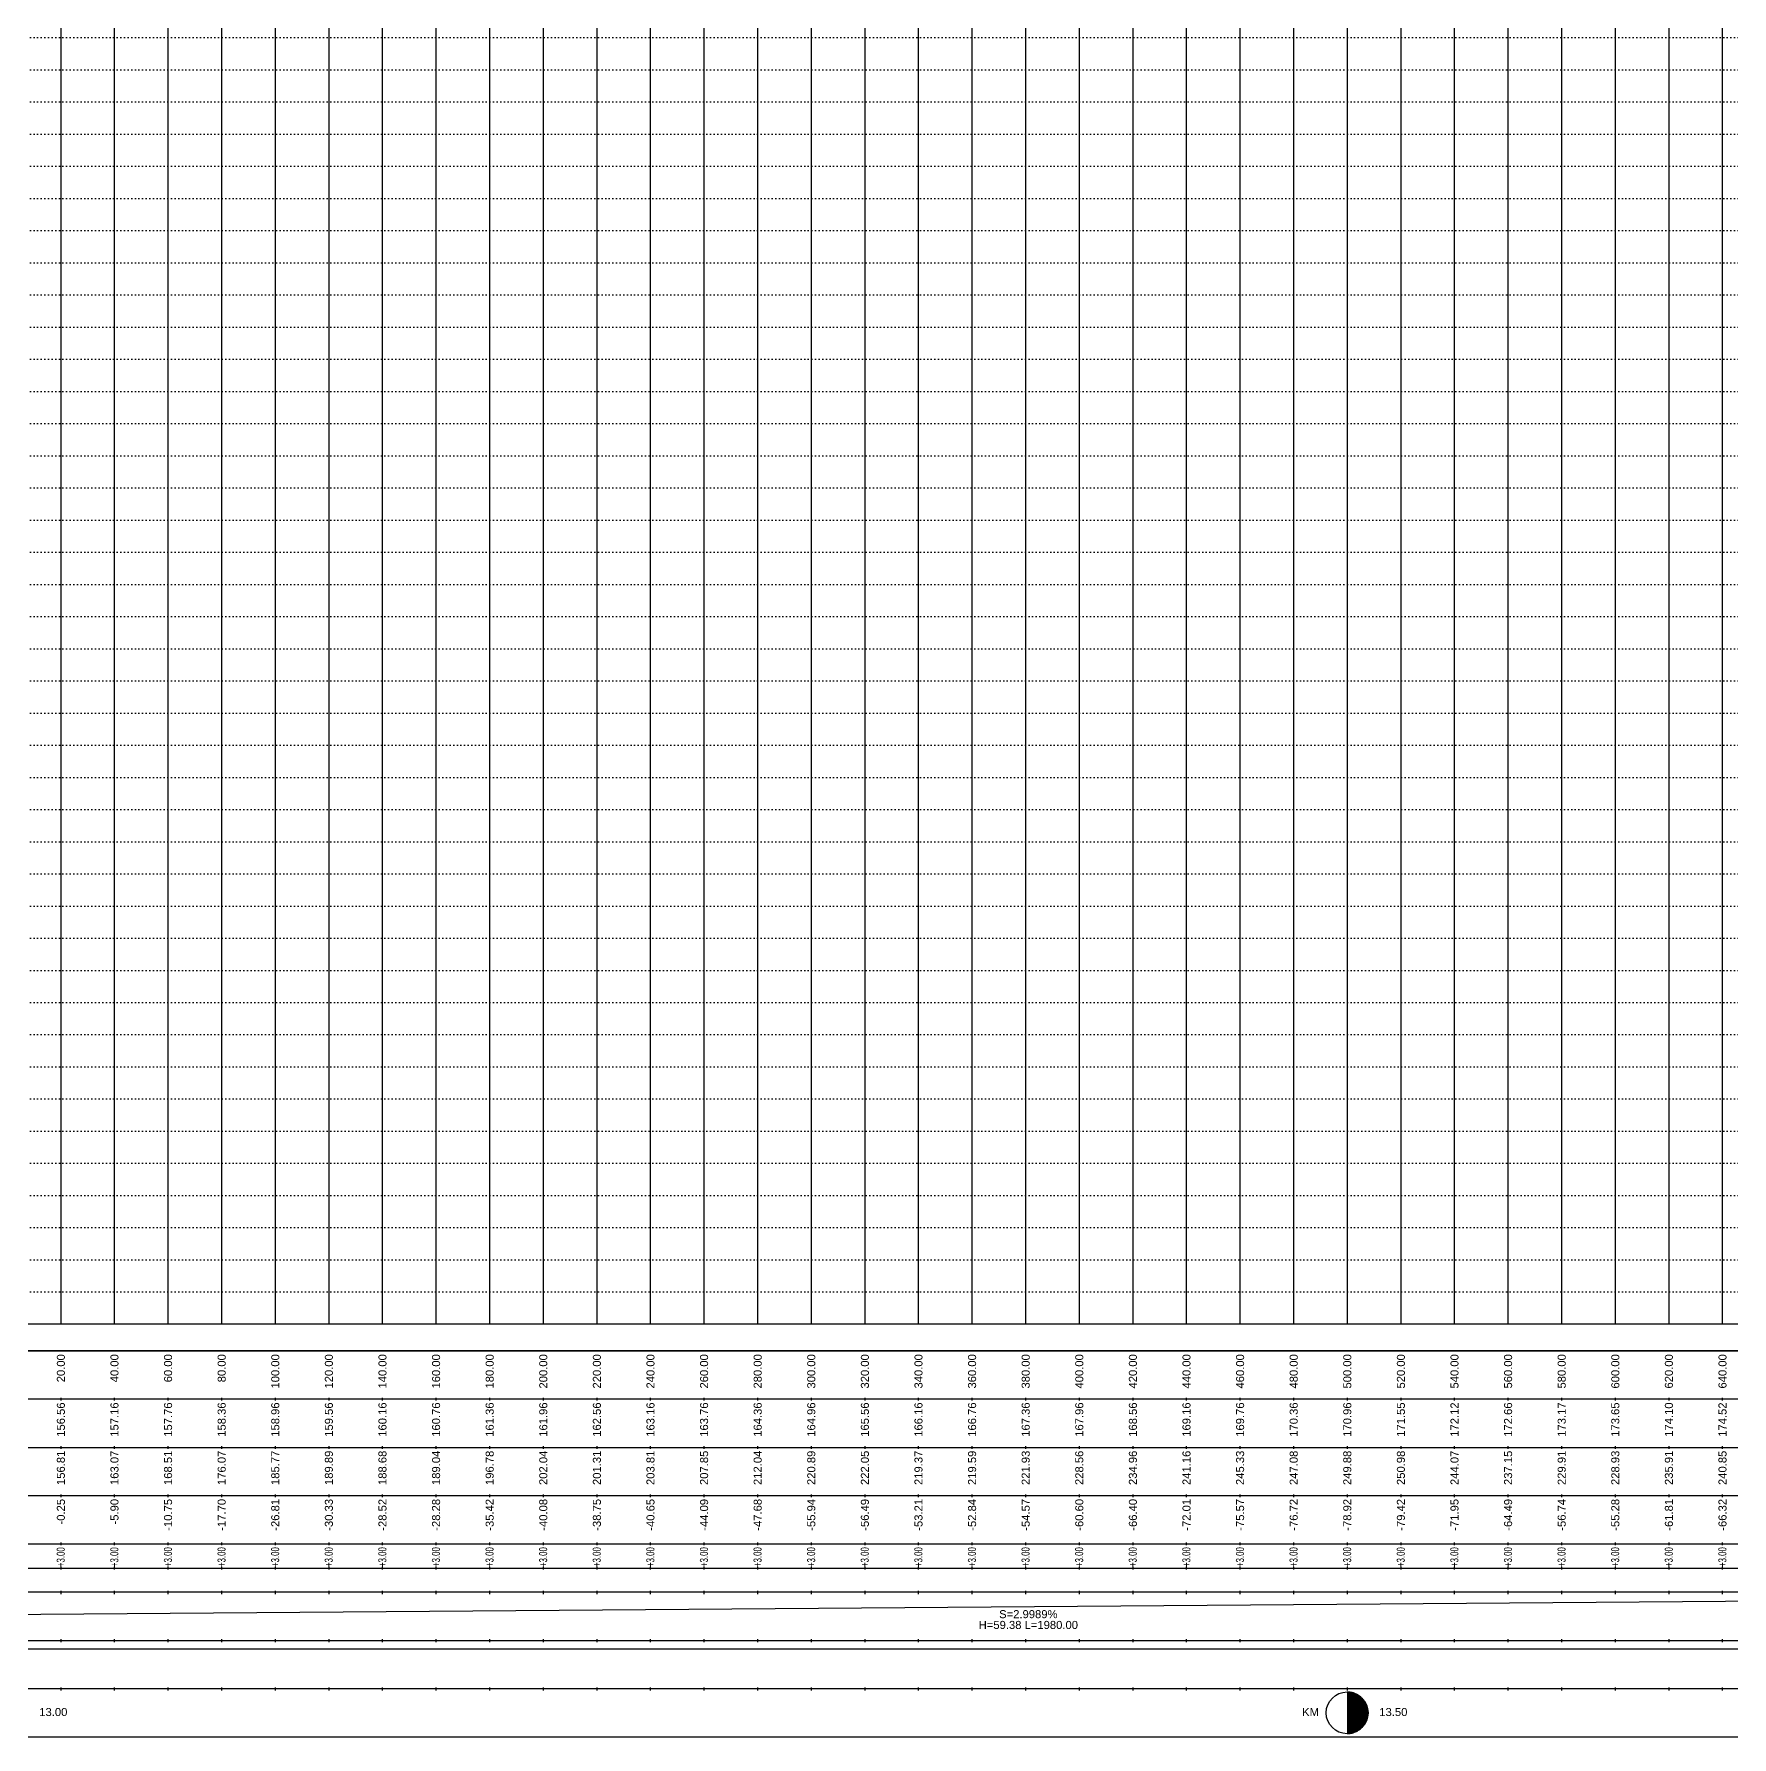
# Model space of a CAD drawing. Header units: millimetres. Extents: x -1499 to 6658, y -12483 to -6008.
# Drawn here: x 2266 to 2900, y -7752 to -7117 of the extents above; entities that cross this region are included whole.
import ezdxf
from ezdxf.enums import TextEntityAlignment as Align

# ---------------------------------------------------------------- set-up
doc = ezdxf.new("R2010")
doc.units = ezdxf.units.MM
doc.linetypes.add('A-DOTLN01H', pattern=[0.125, 0, -0.125])
doc.layers.add('_와꾸', color=7, linetype='Continuous', plot=False)
for name, color, linetype in [('CR-GRID', 56, 'A-DOTLN01H'), ('CZ-TEX2', 3, 'Continuous'), ('기타일반선(가늠)', 1, 'Continuous'), ('수직그리드', 1, 'Continuous'), ('표내용문자', 3, 'Continuous'), ('표보조선', 1, 'Continuous'), ('표주요선', 1, 'Continuous')]:
    doc.layers.add(name, color=color, linetype=linetype)
doc.styles.get("Standard").update_dxf_attribs({"font": 'arial.ttf'})

msp = doc.modelspace()

# ---------------------------------------------------------------- linework, layer by layer
at = {"layer": '_와꾸', "color": 7, "true_color": 0xffffff}
msp.add_lwpolyline([(2224.16, -7752.06), (3048.16, -7752.06), (3048.16, -7608.06), (2224.16, -7608.06)], close=True, dxfattribs=at)
at = {"layer": 'CR-GRID', "linetype": 'A-DOTLN01H', "ltscale": 10}
for p, q in [((696.16, -7118.06), (5416.16, -7118.06)), ((696.16, -7130.06), (5416.16, -7130.06)), ((696.16, -7142.06), (5416.16, -7142.06)), ((696.16, -7154.06), (5416.16, -7154.06)), ((696.16, -7166.06), (5416.16, -7166.06)), ((696.16, -7178.06), (5416.16, -7178.06)), ((696.16, -7190.06), (5416.16, -7190.06)), ((696.16, -7202.06), (5416.16, -7202.06)), ((696.16, -7214.06), (5416.16, -7214.06)), ((696.16, -7226.06), (5416.16, -7226.06)), ((696.16, -7238.06), (5416.16, -7238.06)), ((696.16, -7250.06), (5416.16, -7250.06)), ((696.16, -7262.06), (5416.16, -7262.06)), ((696.16, -7274.06), (5416.16, -7274.06)), ((696.16, -7286.06), (5416.16, -7286.06)), ((696.16, -7298.06), (5416.16, -7298.06)), ((696.16, -7310.06), (5416.16, -7310.06)), ((696.16, -7322.06), (5416.16, -7322.06)), ((696.16, -7334.06), (5416.16, -7334.06)), ((696.16, -7346.06), (5416.16, -7346.06)), ((696.16, -7358.06), (5416.16, -7358.06)), ((696.16, -7370.06), (5416.16, -7370.06)), ((696.16, -7382.06), (5416.16, -7382.06)), ((696.16, -7394.06), (5416.16, -7394.06)), ((696.16, -7406.06), (5416.16, -7406.06)), ((696.16, -7418.06), (5416.16, -7418.06)), ((696.16, -7430.06), (5416.16, -7430.06)), ((696.16, -7442.06), (5416.16, -7442.06)), ((696.16, -7454.06), (5416.16, -7454.06)), ((696.16, -7466.06), (5416.16, -7466.06)), ((696.16, -7478.06), (5416.16, -7478.06)), ((696.16, -7490.06), (5416.16, -7490.06)), ((696.16, -7502.06), (5416.16, -7502.06)), ((696.16, -7514.06), (5416.16, -7514.06)), ((696.16, -7526.06), (5416.16, -7526.06)), ((696.16, -7538.06), (5416.16, -7538.06)), ((696.16, -7550.06), (5416.16, -7550.06)), ((696.16, -7562.06), (5416.16, -7562.06)), ((696.16, -7574.06), (5416.16, -7574.06)), ((696.16, -7586.06), (5416.16, -7586.06))]:
    msp.add_line(p, q, dxfattribs=at)
at = {"layer": '기타일반선(가늠)'}
msp.add_line((5530.22, -7598.06), (696.16, -7598.06), dxfattribs=at)
at = {"layer": '수직그리드'}
for p, q in [((2776.16, -6092.2), (2776.16, -7598.06)), ((2756.16, -6098.78), (2756.16, -7598.06)), ((2736.16, -6115.6), (2736.16, -7598.06)), ((2716.16, -6126.1), (2716.16, -7598.06)), ((2796.16, -6133.61), (2796.16, -7598.06)), ((2696.16, -6151.07), (2696.16, -7598.06)), ((2896.16, -6152.99), (2896.16, -7598.06)), ((2816.16, -6175.13), (2816.16, -7598.06)), ((2876.16, -6182.59), (2876.16, -7598.06)), ((2676.16, -6188.31), (2676.16, -7598.06)), ((2836.16, -6218.59), (2836.16, -7598.06)), ((2856.16, -6224.48), (2856.16, -7598.06)), ((2656.16, -6226.69), (2656.16, -7598.06)), ((2576.16, -6265.75), (2576.16, -7598.06)), ((2636.16, -6266.49), (2636.16, -7598.06)), ((2556.16, -6272.69), (2556.16, -7598.06)), ((2596.16, -6281.84), (2596.16, -7598.06)), ((2616.16, -6280.49), (2616.16, -7598.06)), ((2536.16, -6325.85), (2536.16, -7598.06)), ((2516.16, -6350.98), (2516.16, -7598.06)), ((2496.16, -6375.2), (2496.16, -7598.06)), ((2456.16, -6385.84), (2456.16, -7598.06)), ((2476.16, -6390.22), (2476.16, -7598.06)), ((2436.16, -6417.38), (2436.16, -7598.06)), ((2376.16, -6458.71), (2376.16, -7598.06)), ((2396.16, -6465.98), (2396.16, -7598.06)), ((2416.16, -6463.84), (2416.16, -7598.06)), ((2356.16, -6483.46), (2356.16, -7598.06)), ((2336.16, -6541.66), (2336.16, -7598.06)), ((2316.16, -6586.98), (2316.16, -7598.06)), ((2296.16, -6619.67), (2296.16, -7598.06)), ((2276.16, -6657.17), (2276.16, -7598.06)), ((5428.77, -7598.06), (621.66, -7598.06))]:
    msp.add_line(p, q, dxfattribs=at)
at = {"layer": '표내용문자'}
for p, q in [((2757.24, -7735.33), (2756.16, -7735.33)), ((2756.16, -7735.41), (2757.68, -7735.41)), ((2758.02, -7735.48), (2756.16, -7735.48)), ((2756.16, -7735.56), (2758.3, -7735.56)), ((2758.55, -7735.63), (2756.16, -7735.63)), ((2756.16, -7735.71), (2758.77, -7735.71)), ((2758.97, -7735.78), (2756.16, -7735.78)), ((2756.16, -7735.86), (2759.16, -7735.86)), ((2759.33, -7735.93), (2756.16, -7735.93)), ((2756.16, -7736.01), (2759.49, -7736.01)), ((2759.65, -7736.08), (2756.16, -7736.08)), ((2756.16, -7736.16), (2759.79, -7736.16)), ((2759.93, -7736.23), (2756.16, -7736.23)), ((2756.16, -7736.31), (2760.07, -7736.31)), ((2760.19, -7736.38), (2756.16, -7736.38)), ((2756.16, -7736.46), (2760.31, -7736.46)), ((2760.43, -7736.53), (2756.16, -7736.53)), ((2756.16, -7736.61), (2760.54, -7736.61)), ((2760.65, -7736.68), (2756.16, -7736.68)), ((2756.16, -7736.76), (2760.76, -7736.76)), ((2760.86, -7736.83), (2756.16, -7736.83)), ((2756.16, -7736.91), (2760.95, -7736.91)), ((2761.05, -7736.98), (2756.16, -7736.98)), ((2756.16, -7737.06), (2761.14, -7737.06)), ((2761.23, -7737.13), (2756.16, -7737.13)), ((2756.16, -7737.21), (2761.32, -7737.21)), ((2761.4, -7737.28), (2756.16, -7737.28)), ((2756.16, -7737.36), (2761.48, -7737.36)), ((2761.56, -7737.43), (2756.16, -7737.43)), ((2756.16, -7737.51), (2761.64, -7737.51)), ((2761.71, -7737.58), (2756.16, -7737.58)), ((2756.16, -7737.66), (2761.79, -7737.66)), ((2761.86, -7737.73), (2756.16, -7737.73)), ((2756.16, -7737.81), (2761.93, -7737.81)), ((2761.99, -7737.88), (2756.16, -7737.88)), ((2756.16, -7737.96), (2762.06, -7737.96)), ((2762.12, -7738.03), (2756.16, -7738.03)), ((2756.16, -7738.11), (2762.19, -7738.11)), ((2762.25, -7738.18), (2756.16, -7738.18)), ((2756.16, -7738.26), (2762.31, -7738.26)), ((2762.36, -7738.33), (2756.16, -7738.33)), ((2756.16, -7738.41), (2762.42, -7738.41)), ((2762.47, -7738.48), (2756.16, -7738.48)), ((2756.16, -7738.56), (2762.53, -7738.56)), ((2762.58, -7738.63), (2756.16, -7738.63)), ((2756.16, -7738.71), (2762.63, -7738.71)), ((2762.68, -7738.78), (2756.16, -7738.78)), ((2756.16, -7738.86), (2762.73, -7738.86)), ((2762.78, -7738.93), (2756.16, -7738.93)), ((2756.16, -7739.01), (2762.82, -7739.01)), ((2762.87, -7739.08), (2756.16, -7739.08)), ((2756.16, -7739.16), (2762.91, -7739.16)), ((2762.95, -7739.23), (2756.16, -7739.23)), ((2756.16, -7739.31), (2763, -7739.31)), ((2763.04, -7739.38), (2756.16, -7739.38)), ((2756.16, -7739.46), (2763.08, -7739.46)), ((2763.12, -7739.53), (2756.16, -7739.53)), ((2756.16, -7739.61), (2763.15, -7739.61)), ((2763.19, -7739.68), (2756.16, -7739.68)), ((2756.16, -7739.76), (2763.22, -7739.76)), ((2763.26, -7739.83), (2756.16, -7739.83)), ((2756.16, -7739.91), (2763.29, -7739.91)), ((2763.33, -7739.98), (2756.16, -7739.98)), ((2756.16, -7740.06), (2763.36, -7740.06)), ((2763.39, -7740.13), (2756.16, -7740.13)), ((2756.16, -7740.21), (2763.42, -7740.21)), ((2763.45, -7740.28), (2756.16, -7740.28)), ((2756.16, -7740.36), (2763.47, -7740.36)), ((2763.5, -7740.43), (2756.16, -7740.43)), ((2756.16, -7740.51), (2763.53, -7740.51)), ((2763.55, -7740.58), (2756.16, -7740.58)), ((2756.16, -7740.66), (2763.58, -7740.66)), ((2763.6, -7740.73), (2756.16, -7740.73)), ((2756.16, -7740.81), (2763.63, -7740.81)), ((2763.65, -7740.88), (2756.16, -7740.88)), ((2756.16, -7740.96), (2763.67, -7740.96)), ((2763.69, -7741.03), (2756.16, -7741.03)), ((2756.16, -7741.11), (2763.71, -7741.11)), ((2763.73, -7741.18), (2756.16, -7741.18)), ((2756.16, -7741.26), (2763.75, -7741.26)), ((2763.76, -7741.33), (2756.16, -7741.33)), ((2756.16, -7741.41), (2763.78, -7741.41)), ((2763.8, -7741.48), (2756.16, -7741.48)), ((2756.16, -7741.56), (2763.81, -7741.56)), ((2763.83, -7741.63), (2756.16, -7741.63)), ((2756.16, -7741.71), (2763.84, -7741.71)), ((2763.85, -7741.78), (2756.16, -7741.78)), ((2756.16, -7741.86), (2763.86, -7741.86)), ((2763.88, -7741.93), (2756.16, -7741.93)), ((2756.16, -7742.01), (2763.89, -7742.01)), ((2763.9, -7742.08), (2756.16, -7742.08)), ((2756.16, -7742.16), (2763.91, -7742.16)), ((2763.91, -7742.23), (2756.16, -7742.23)), ((2756.16, -7742.31), (2763.92, -7742.31)), ((2763.93, -7742.38), (2756.16, -7742.38)), ((2756.16, -7742.46), (2763.93, -7742.46)), ((2763.94, -7742.53), (2756.16, -7742.53)), ((2756.16, -7742.61), (2763.94, -7742.61)), ((2763.95, -7742.68), (2756.16, -7742.68)), ((2756.16, -7742.76), (2763.95, -7742.76)), ((2763.95, -7742.83), (2756.16, -7742.83)), ((2756.16, -7742.91), (2763.96, -7742.91)), ((2763.96, -7742.98), (2756.16, -7742.98)), ((2763.96, -7743.06), (2756.16, -7743.06)), ((2756.16, -7743.06), (2763.96, -7743.06)), ((2756.16, -7743.13), (2763.96, -7743.13)), ((2763.96, -7743.21), (2756.16, -7743.21)), ((2756.16, -7743.28), (2763.95, -7743.28)), ((2763.95, -7743.36), (2756.16, -7743.36)), ((2756.16, -7743.43), (2763.95, -7743.43)), ((2763.94, -7743.51), (2756.16, -7743.51)), ((2756.16, -7743.58), (2763.94, -7743.58)), ((2763.93, -7743.66), (2756.16, -7743.66)), ((2756.16, -7743.73), (2763.93, -7743.73)), ((2763.92, -7743.81), (2756.16, -7743.81)), ((2756.16, -7743.88), (2763.91, -7743.88)), ((2763.91, -7743.96), (2756.16, -7743.96)), ((2756.16, -7744.03), (2763.9, -7744.03)), ((2763.89, -7744.11), (2756.16, -7744.11)), ((2756.16, -7744.18), (2763.88, -7744.18)), ((2763.86, -7744.26), (2756.16, -7744.26)), ((2756.16, -7744.33), (2763.85, -7744.33)), ((2763.84, -7744.41), (2756.16, -7744.41)), ((2756.16, -7744.48), (2763.83, -7744.48)), ((2763.81, -7744.56), (2756.16, -7744.56)), ((2756.16, -7744.63), (2763.8, -7744.63)), ((2763.78, -7744.71), (2756.16, -7744.71)), ((2756.16, -7744.78), (2763.76, -7744.78)), ((2763.75, -7744.86), (2756.16, -7744.86)), ((2756.16, -7744.93), (2763.73, -7744.93)), ((2763.71, -7745.01), (2756.16, -7745.01)), ((2756.16, -7745.08), (2763.69, -7745.08)), ((2763.67, -7745.16), (2756.16, -7745.16)), ((2756.16, -7745.23), (2763.65, -7745.23)), ((2763.63, -7745.31), (2756.16, -7745.31)), ((2756.16, -7745.38), (2763.6, -7745.38)), ((2763.58, -7745.46), (2756.16, -7745.46)), ((2756.16, -7745.53), (2763.55, -7745.53)), ((2763.53, -7745.61), (2756.16, -7745.61)), ((2756.16, -7745.68), (2763.5, -7745.68)), ((2763.47, -7745.76), (2756.16, -7745.76)), ((2756.16, -7745.83), (2763.45, -7745.83)), ((2763.42, -7745.91), (2756.16, -7745.91)), ((2756.16, -7745.98), (2763.39, -7745.98)), ((2763.36, -7746.06), (2756.16, -7746.06)), ((2756.16, -7746.13), (2763.33, -7746.13)), ((2763.29, -7746.21), (2756.16, -7746.21)), ((2756.16, -7746.28), (2763.26, -7746.28)), ((2763.22, -7746.36), (2756.16, -7746.36)), ((2756.16, -7746.43), (2763.19, -7746.43)), ((2763.15, -7746.51), (2756.16, -7746.51)), ((2756.16, -7746.58), (2763.12, -7746.58)), ((2763.08, -7746.66), (2756.16, -7746.66)), ((2756.16, -7746.73), (2763.04, -7746.73)), ((2763, -7746.81), (2756.16, -7746.81)), ((2756.16, -7746.88), (2762.95, -7746.88)), ((2762.91, -7746.96), (2756.16, -7746.96)), ((2756.16, -7747.03), (2762.87, -7747.03)), ((2762.82, -7747.11), (2756.16, -7747.11)), ((2756.16, -7747.18), (2762.78, -7747.18)), ((2762.73, -7747.26), (2756.16, -7747.26)), ((2756.16, -7747.33), (2762.68, -7747.33)), ((2762.63, -7747.41), (2756.16, -7747.41)), ((2756.16, -7747.48), (2762.58, -7747.48)), ((2762.53, -7747.56), (2756.16, -7747.56)), ((2756.16, -7747.63), (2762.47, -7747.63)), ((2762.42, -7747.71), (2756.16, -7747.71)), ((2756.16, -7747.78), (2762.36, -7747.78)), ((2762.31, -7747.86), (2756.16, -7747.86)), ((2756.16, -7747.93), (2762.25, -7747.93)), ((2762.19, -7748.01), (2756.16, -7748.01)), ((2756.16, -7748.08), (2762.12, -7748.08)), ((2762.06, -7748.16), (2756.16, -7748.16)), ((2756.16, -7748.23), (2761.99, -7748.23)), ((2761.93, -7748.31), (2756.16, -7748.31)), ((2756.16, -7748.38), (2761.86, -7748.38)), ((2761.79, -7748.46), (2756.16, -7748.46)), ((2756.16, -7748.53), (2761.71, -7748.53)), ((2761.64, -7748.61), (2756.16, -7748.61)), ((2756.16, -7748.68), (2761.56, -7748.68)), ((2761.48, -7748.76), (2756.16, -7748.76)), ((2756.16, -7748.83), (2761.4, -7748.83)), ((2761.32, -7748.91), (2756.16, -7748.91)), ((2756.16, -7748.98), (2761.23, -7748.98)), ((2761.14, -7749.06), (2756.16, -7749.06)), ((2756.16, -7749.13), (2761.05, -7749.13)), ((2760.95, -7749.21), (2756.16, -7749.21)), ((2756.16, -7749.28), (2760.86, -7749.28)), ((2760.76, -7749.36), (2756.16, -7749.36)), ((2756.16, -7749.43), (2760.65, -7749.43)), ((2760.54, -7749.51), (2756.16, -7749.51)), ((2756.16, -7749.58), (2760.43, -7749.58)), ((2760.31, -7749.66), (2756.16, -7749.66)), ((2756.16, -7749.73), (2760.19, -7749.73)), ((2760.07, -7749.81), (2756.16, -7749.81)), ((2756.16, -7749.88), (2759.93, -7749.88)), ((2759.79, -7749.96), (2756.16, -7749.96)), ((2756.16, -7750.03), (2759.65, -7750.03)), ((2759.49, -7750.11), (2756.16, -7750.11)), ((2756.16, -7750.18), (2759.33, -7750.18)), ((2759.16, -7750.26), (2756.16, -7750.26)), ((2756.16, -7750.33), (2758.97, -7750.33)), ((2758.77, -7750.41), (2756.16, -7750.41)), ((2756.16, -7750.48), (2758.55, -7750.48)), ((2758.3, -7750.56), (2756.16, -7750.56)), ((2756.16, -7750.63), (2758.02, -7750.63)), ((2757.68, -7750.71), (2756.16, -7750.71)), ((2756.16, -7750.78), (2757.24, -7750.78))]:
    msp.add_line(p, q, dxfattribs=at)
msp.add_circle((2756.16, -7743.06), 7.8, dxfattribs=at)
at = {"layer": '표보조선'}
for p, q in [((2276.16, -7625.56), (2276.16, -7626.56)), ((2296.16, -7625.56), (2296.16, -7626.56)), ((2316.16, -7625.56), (2316.16, -7626.56)), ((2336.16, -7625.56), (2336.16, -7626.56)), ((2356.16, -7625.56), (2356.16, -7626.56)), ((2376.16, -7625.56), (2376.16, -7626.56)), ((2396.16, -7625.56), (2396.16, -7626.56)), ((2416.16, -7625.56), (2416.16, -7626.56)), ((2436.16, -7625.56), (2436.16, -7626.56)), ((2456.16, -7625.56), (2456.16, -7626.56)), ((2476.16, -7625.56), (2476.16, -7626.56)), ((2496.16, -7625.56), (2496.16, -7626.56)), ((2516.16, -7625.56), (2516.16, -7626.56)), ((2536.16, -7625.56), (2536.16, -7626.56)), ((2556.16, -7625.56), (2556.16, -7626.56)), ((2576.16, -7625.56), (2576.16, -7626.56)), ((2596.16, -7625.56), (2596.16, -7626.56)), ((2616.16, -7625.56), (2616.16, -7626.56)), ((2636.16, -7625.56), (2636.16, -7626.56)), ((2656.16, -7625.56), (2656.16, -7626.56)), ((2676.16, -7625.56), (2676.16, -7626.56)), ((2696.16, -7625.56), (2696.16, -7626.56)), ((2716.16, -7625.56), (2716.16, -7626.56)), ((2736.16, -7625.56), (2736.16, -7626.56)), ((2756.16, -7625.56), (2756.16, -7626.56)), ((2776.16, -7625.56), (2776.16, -7626.56)), ((2796.16, -7625.56), (2796.16, -7626.56)), ((2816.16, -7625.56), (2816.16, -7626.56)), ((2836.16, -7625.56), (2836.16, -7626.56)), ((2856.16, -7625.56), (2856.16, -7626.56)), ((2876.16, -7625.56), (2876.16, -7626.56)), ((2896.16, -7625.56), (2896.16, -7626.56)), ((2276.16, -7643.56), (2276.16, -7644.56)), ((2296.16, -7643.56), (2296.16, -7644.56)), ((2316.16, -7643.56), (2316.16, -7644.56)), ((2336.16, -7643.56), (2336.16, -7644.56)), ((2356.16, -7643.56), (2356.16, -7644.56)), ((2376.16, -7643.56), (2376.16, -7644.56)), ((2396.16, -7643.56), (2396.16, -7644.56)), ((2416.16, -7643.56), (2416.16, -7644.56)), ((2436.16, -7643.56), (2436.16, -7644.56)), ((2456.16, -7643.56), (2456.16, -7644.56)), ((2476.16, -7643.56), (2476.16, -7644.56)), ((2496.16, -7643.56), (2496.16, -7644.56)), ((2516.16, -7643.56), (2516.16, -7644.56)), ((2536.16, -7643.56), (2536.16, -7644.56)), ((2556.16, -7643.56), (2556.16, -7644.56)), ((2576.16, -7643.56), (2576.16, -7644.56)), ((2596.16, -7643.56), (2596.16, -7644.56)), ((2616.16, -7643.56), (2616.16, -7644.56)), ((2636.16, -7643.56), (2636.16, -7644.56)), ((2656.16, -7643.56), (2656.16, -7644.56)), ((2676.16, -7643.56), (2676.16, -7644.56)), ((2696.16, -7643.56), (2696.16, -7644.56)), ((2716.16, -7643.56), (2716.16, -7644.56)), ((2736.16, -7643.56), (2736.16, -7644.56)), ((2756.16, -7643.56), (2756.16, -7644.56)), ((2776.16, -7643.56), (2776.16, -7644.56)), ((2796.16, -7643.56), (2796.16, -7644.56)), ((2816.16, -7643.56), (2816.16, -7644.56)), ((2836.16, -7643.56), (2836.16, -7644.56)), ((2856.16, -7643.56), (2856.16, -7644.56)), ((2876.16, -7643.56), (2876.16, -7644.56)), ((2896.16, -7643.56), (2896.16, -7644.56)), ((2276.16, -7661.56), (2276.16, -7662.56)), ((2296.16, -7661.56), (2296.16, -7662.56)), ((2316.16, -7661.56), (2316.16, -7662.56)), ((2336.16, -7661.56), (2336.16, -7662.56)), ((2356.16, -7661.56), (2356.16, -7662.56)), ((2376.16, -7661.56), (2376.16, -7662.56)), ((2396.16, -7661.56), (2396.16, -7662.56)), ((2416.16, -7661.56), (2416.16, -7662.56)), ((2436.16, -7661.56), (2436.16, -7662.56)), ((2456.16, -7661.56), (2456.16, -7662.56)), ((2476.16, -7661.56), (2476.16, -7662.56)), ((2496.16, -7661.56), (2496.16, -7662.56)), ((2516.16, -7661.56), (2516.16, -7662.56)), ((2536.16, -7661.56), (2536.16, -7662.56)), ((2556.16, -7661.56), (2556.16, -7662.56)), ((2576.16, -7661.56), (2576.16, -7662.56)), ((2596.16, -7661.56), (2596.16, -7662.56)), ((2616.16, -7661.56), (2616.16, -7662.56)), ((2636.16, -7661.56), (2636.16, -7662.56)), ((2656.16, -7661.56), (2656.16, -7662.56)), ((2676.16, -7661.56), (2676.16, -7662.56)), ((2696.16, -7661.56), (2696.16, -7662.56)), ((2716.16, -7661.56), (2716.16, -7662.56)), ((2736.16, -7661.56), (2736.16, -7662.56)), ((2756.16, -7661.56), (2756.16, -7662.56)), ((2776.16, -7661.56), (2776.16, -7662.56)), ((2796.16, -7661.56), (2796.16, -7662.56)), ((2816.16, -7661.56), (2816.16, -7662.56)), ((2836.16, -7661.56), (2836.16, -7662.56)), ((2856.16, -7661.56), (2856.16, -7662.56)), ((2876.16, -7661.56), (2876.16, -7662.56)), ((2896.16, -7661.56), (2896.16, -7662.56)), ((2276.16, -7679.56), (2276.16, -7680.56)), ((2296.16, -7679.56), (2296.16, -7680.56)), ((2316.16, -7679.56), (2316.16, -7680.56)), ((2336.16, -7679.56), (2336.16, -7680.56)), ((2356.16, -7679.56), (2356.16, -7680.56)), ((2376.16, -7679.56), (2376.16, -7680.56)), ((2396.16, -7679.56), (2396.16, -7680.56)), ((2416.16, -7679.56), (2416.16, -7680.56)), ((2436.16, -7679.56), (2436.16, -7680.56)), ((2456.16, -7679.56), (2456.16, -7680.56)), ((2476.16, -7679.56), (2476.16, -7680.56)), ((2496.16, -7679.56), (2496.16, -7680.56)), ((2516.16, -7679.56), (2516.16, -7680.56)), ((2536.16, -7679.56), (2536.16, -7680.56)), ((2556.16, -7679.56), (2556.16, -7680.56)), ((2576.16, -7679.56), (2576.16, -7680.56)), ((2596.16, -7679.56), (2596.16, -7680.56)), ((2616.16, -7679.56), (2616.16, -7680.56)), ((2636.16, -7679.56), (2636.16, -7680.56)), ((2656.16, -7679.56), (2656.16, -7680.56)), ((2676.16, -7679.56), (2676.16, -7680.56)), ((2696.16, -7679.56), (2696.16, -7680.56)), ((2716.16, -7679.56), (2716.16, -7680.56)), ((2736.16, -7679.56), (2736.16, -7680.56)), ((2756.16, -7679.56), (2756.16, -7680.56)), ((2776.16, -7679.56), (2776.16, -7680.56)), ((2796.16, -7679.56), (2796.16, -7680.56)), ((2816.16, -7679.56), (2816.16, -7680.56)), ((2836.16, -7679.56), (2836.16, -7680.56)), ((2856.16, -7679.56), (2856.16, -7680.56)), ((2876.16, -7679.56), (2876.16, -7680.56)), ((2896.16, -7679.56), (2896.16, -7680.56)), ((2276.16, -7688.56), (2276.16, -7689.56)), ((2296.16, -7688.56), (2296.16, -7689.56)), ((2316.16, -7688.56), (2316.16, -7689.56)), ((2336.16, -7688.56), (2336.16, -7689.56)), ((2356.16, -7688.56), (2356.16, -7689.56)), ((2376.16, -7688.56), (2376.16, -7689.56)), ((2396.16, -7688.56), (2396.16, -7689.56)), ((2416.16, -7688.56), (2416.16, -7689.56)), ((2436.16, -7688.56), (2436.16, -7689.56)), ((2456.16, -7688.56), (2456.16, -7689.56)), ((2476.16, -7688.56), (2476.16, -7689.56)), ((2496.16, -7688.56), (2496.16, -7689.56)), ((2516.16, -7688.56), (2516.16, -7689.56)), ((2536.16, -7688.56), (2536.16, -7689.56)), ((2556.16, -7688.56), (2556.16, -7689.56)), ((2576.16, -7688.56), (2576.16, -7689.56)), ((2596.16, -7688.56), (2596.16, -7689.56)), ((2616.16, -7688.56), (2616.16, -7689.56)), ((2636.16, -7688.56), (2636.16, -7689.56)), ((2656.16, -7688.56), (2656.16, -7689.56)), ((2676.16, -7688.56), (2676.16, -7689.56)), ((2696.16, -7688.56), (2696.16, -7689.56)), ((2716.16, -7688.56), (2716.16, -7689.56)), ((2736.16, -7688.56), (2736.16, -7689.56)), ((2756.16, -7688.56), (2756.16, -7689.56)), ((2776.16, -7688.56), (2776.16, -7689.56)), ((2796.16, -7688.56), (2796.16, -7689.56)), ((2816.16, -7688.56), (2816.16, -7689.56)), ((2836.16, -7688.56), (2836.16, -7689.56)), ((2856.16, -7688.56), (2856.16, -7689.56)), ((2876.16, -7688.56), (2876.16, -7689.56)), ((2896.16, -7688.56), (2896.16, -7689.56)), ((3166.16, -7699.36), (1186.16, -7714.96)), ((2276.16, -7697.56), (2276.16, -7698.76)), ((2296.16, -7697.56), (2296.16, -7698.76)), ((2316.16, -7697.56), (2316.16, -7698.76)), ((2336.16, -7697.56), (2336.16, -7698.76)), ((2356.16, -7697.56), (2356.16, -7698.76)), ((2376.16, -7697.56), (2376.16, -7698.76)), ((2396.16, -7697.56), (2396.16, -7698.76)), ((2416.16, -7697.56), (2416.16, -7698.76)), ((2436.16, -7697.56), (2436.16, -7698.76)), ((2456.16, -7697.56), (2456.16, -7698.76)), ((2476.16, -7697.56), (2476.16, -7698.76)), ((2496.16, -7697.56), (2496.16, -7698.76)), ((2516.16, -7697.56), (2516.16, -7698.76)), ((2536.16, -7697.56), (2536.16, -7698.76)), ((2556.16, -7697.56), (2556.16, -7698.76)), ((2576.16, -7697.56), (2576.16, -7698.76)), ((2596.16, -7697.56), (2596.16, -7698.76)), ((2616.16, -7697.56), (2616.16, -7698.76)), ((2636.16, -7697.56), (2636.16, -7698.76)), ((2656.16, -7697.56), (2656.16, -7698.76)), ((2676.16, -7697.56), (2676.16, -7698.76)), ((2696.16, -7697.56), (2696.16, -7698.76)), ((2716.16, -7697.56), (2716.16, -7698.76)), ((2736.16, -7697.56), (2736.16, -7698.76)), ((2756.16, -7697.56), (2756.16, -7698.76)), ((2776.16, -7697.56), (2776.16, -7698.76)), ((2796.16, -7697.56), (2796.16, -7698.76)), ((2816.16, -7697.56), (2816.16, -7698.76)), ((2836.16, -7697.56), (2836.16, -7698.76)), ((2856.16, -7697.56), (2856.16, -7698.76)), ((2876.16, -7697.56), (2876.16, -7698.76)), ((2896.16, -7697.56), (2896.16, -7698.76)), ((2276.16, -7715.56), (2276.16, -7716.56)), ((2276.16, -7715.56), (2276.16, -7716.76)), ((2296.16, -7715.56), (2296.16, -7716.56)), ((2296.16, -7715.56), (2296.16, -7716.76)), ((2316.16, -7715.56), (2316.16, -7716.56)), ((2316.16, -7715.56), (2316.16, -7716.76)), ((2336.16, -7715.56), (2336.16, -7716.56)), ((2336.16, -7715.56), (2336.16, -7716.76)), ((2356.16, -7715.56), (2356.16, -7716.56)), ((2356.16, -7715.56), (2356.16, -7716.76)), ((2376.16, -7715.56), (2376.16, -7716.56)), ((2376.16, -7715.56), (2376.16, -7716.76)), ((2396.16, -7715.56), (2396.16, -7716.56)), ((2396.16, -7715.56), (2396.16, -7716.76)), ((2416.16, -7715.56), (2416.16, -7716.56)), ((2416.16, -7715.56), (2416.16, -7716.76)), ((2436.16, -7715.56), (2436.16, -7716.56)), ((2436.16, -7715.56), (2436.16, -7716.76)), ((2456.16, -7715.56), (2456.16, -7716.56)), ((2456.16, -7715.56), (2456.16, -7716.76)), ((2476.16, -7715.56), (2476.16, -7716.56)), ((2476.16, -7715.56), (2476.16, -7716.76)), ((2496.16, -7715.56), (2496.16, -7716.56)), ((2496.16, -7715.56), (2496.16, -7716.76)), ((2516.16, -7715.56), (2516.16, -7716.56)), ((2516.16, -7715.56), (2516.16, -7716.76)), ((2536.16, -7715.56), (2536.16, -7716.56)), ((2536.16, -7715.56), (2536.16, -7716.76)), ((2556.16, -7715.56), (2556.16, -7716.56)), ((2556.16, -7715.56), (2556.16, -7716.76)), ((2576.16, -7715.56), (2576.16, -7716.56)), ((2576.16, -7715.56), (2576.16, -7716.76)), ((2596.16, -7715.56), (2596.16, -7716.56)), ((2596.16, -7715.56), (2596.16, -7716.76)), ((2616.16, -7715.56), (2616.16, -7716.56)), ((2616.16, -7715.56), (2616.16, -7716.76)), ((2636.16, -7715.56), (2636.16, -7716.56)), ((2636.16, -7715.56), (2636.16, -7716.76)), ((2656.16, -7715.56), (2656.16, -7716.56)), ((2656.16, -7715.56), (2656.16, -7716.76)), ((2676.16, -7715.56), (2676.16, -7716.56)), ((2676.16, -7715.56), (2676.16, -7716.76)), ((2696.16, -7715.56), (2696.16, -7716.56)), ((2696.16, -7715.56), (2696.16, -7716.76)), ((2716.16, -7715.56), (2716.16, -7716.56)), ((2716.16, -7715.56), (2716.16, -7716.76)), ((2736.16, -7715.56), (2736.16, -7716.56)), ((2736.16, -7715.56), (2736.16, -7716.76)), ((2756.16, -7715.56), (2756.16, -7716.56)), ((2756.16, -7715.56), (2756.16, -7716.76)), ((2776.16, -7715.56), (2776.16, -7716.56)), ((2776.16, -7715.56), (2776.16, -7716.76)), ((2796.16, -7715.56), (2796.16, -7716.56)), ((2796.16, -7715.56), (2796.16, -7716.76)), ((2816.16, -7715.56), (2816.16, -7716.56)), ((2816.16, -7715.56), (2816.16, -7716.76)), ((2836.16, -7715.56), (2836.16, -7716.56)), ((2836.16, -7715.56), (2836.16, -7716.76)), ((2856.16, -7715.56), (2856.16, -7716.56)), ((2856.16, -7715.56), (2856.16, -7716.76)), ((2876.16, -7715.56), (2876.16, -7716.56)), ((2876.16, -7715.56), (2876.16, -7716.76)), ((2896.16, -7715.56), (2896.16, -7716.56)), ((2896.16, -7715.56), (2896.16, -7716.76)), ((2062.52, -7719.16), (3787.54, -7719.16)), ((2276.16, -7733.56), (2276.16, -7734.56)), ((2276.16, -7733.56), (2276.16, -7734.76)), ((2296.16, -7733.56), (2296.16, -7734.56)), ((2296.16, -7733.56), (2296.16, -7734.76)), ((2316.16, -7733.56), (2316.16, -7734.56)), ((2316.16, -7733.56), (2316.16, -7734.76)), ((2336.16, -7733.56), (2336.16, -7734.56)), ((2336.16, -7733.56), (2336.16, -7734.76)), ((2356.16, -7733.56), (2356.16, -7734.56)), ((2356.16, -7733.56), (2356.16, -7734.76)), ((2376.16, -7733.56), (2376.16, -7734.56)), ((2376.16, -7733.56), (2376.16, -7734.76)), ((2396.16, -7733.56), (2396.16, -7734.56)), ((2396.16, -7733.56), (2396.16, -7734.76)), ((2416.16, -7733.56), (2416.16, -7734.56)), ((2416.16, -7733.56), (2416.16, -7734.76)), ((2436.16, -7733.56), (2436.16, -7734.56)), ((2436.16, -7733.56), (2436.16, -7734.76)), ((2456.16, -7733.56), (2456.16, -7734.56)), ((2456.16, -7733.56), (2456.16, -7734.76)), ((2476.16, -7733.56), (2476.16, -7734.56)), ((2476.16, -7733.56), (2476.16, -7734.76)), ((2496.16, -7733.56), (2496.16, -7734.56)), ((2496.16, -7733.56), (2496.16, -7734.76)), ((2516.16, -7733.56), (2516.16, -7734.56)), ((2516.16, -7733.56), (2516.16, -7734.76)), ((2536.16, -7733.56), (2536.16, -7734.56)), ((2536.16, -7733.56), (2536.16, -7734.76)), ((2556.16, -7733.56), (2556.16, -7734.56)), ((2556.16, -7733.56), (2556.16, -7734.76)), ((2576.16, -7733.56), (2576.16, -7734.56)), ((2576.16, -7733.56), (2576.16, -7734.76)), ((2596.16, -7733.56), (2596.16, -7734.56)), ((2596.16, -7733.56), (2596.16, -7734.76)), ((2616.16, -7733.56), (2616.16, -7734.56)), ((2616.16, -7733.56), (2616.16, -7734.76)), ((2636.16, -7733.56), (2636.16, -7734.56)), ((2636.16, -7733.56), (2636.16, -7734.76)), ((2656.16, -7733.56), (2656.16, -7734.56)), ((2656.16, -7733.56), (2656.16, -7734.76)), ((2676.16, -7733.56), (2676.16, -7734.56)), ((2676.16, -7733.56), (2676.16, -7734.76)), ((2696.16, -7733.56), (2696.16, -7734.56)), ((2696.16, -7733.56), (2696.16, -7734.76)), ((2716.16, -7733.56), (2716.16, -7734.56)), ((2716.16, -7733.56), (2716.16, -7734.76)), ((2736.16, -7733.56), (2736.16, -7734.56)), ((2736.16, -7733.56), (2736.16, -7734.76)), ((2756.16, -7733.56), (2756.16, -7734.56)), ((2756.16, -7733.56), (2756.16, -7734.76)), ((2776.16, -7733.56), (2776.16, -7734.56)), ((2776.16, -7733.56), (2776.16, -7734.76)), ((2796.16, -7733.56), (2796.16, -7734.56)), ((2796.16, -7733.56), (2796.16, -7734.76)), ((2816.16, -7733.56), (2816.16, -7734.56)), ((2816.16, -7733.56), (2816.16, -7734.76)), ((2836.16, -7733.56), (2836.16, -7734.56)), ((2836.16, -7733.56), (2836.16, -7734.76)), ((2856.16, -7733.56), (2856.16, -7734.56)), ((2856.16, -7733.56), (2856.16, -7734.76)), ((2876.16, -7733.56), (2876.16, -7734.56)), ((2876.16, -7733.56), (2876.16, -7734.76)), ((2896.16, -7733.56), (2896.16, -7734.56)), ((2896.16, -7733.56), (2896.16, -7734.76))]:
    msp.add_line(p, q, dxfattribs=at)
at = {"layer": '표주요선'}
for p, q in [((631.16, -7608.06), (5530.22, -7608.06)), ((5530.22, -7626.06), (631.16, -7626.06)), ((631.16, -7644.06), (5530.22, -7644.06)), ((5530.22, -7662.06), (631.16, -7662.06)), ((631.16, -7680.06), (5530.22, -7680.06)), ((667.16, -7689.06), (5530.22, -7689.06)), ((5530.22, -7698.06), (631.16, -7698.06)), ((631.16, -7716.06), (5530.22, -7716.06)), ((5530.22, -7734.06), (631.16, -7734.06)), ((631.16, -7752.06), (5530.22, -7752.06))]:
    msp.add_line(p, q, dxfattribs=at)

# ---------------------------------------------------------------- texts
at = {"layer": 'CZ-TEX2', "width": 0.7}
for p in [(2277.67, -7688.7), (2297.67, -7688.7), (2317.67, -7688.67), (2337.67, -7688.67), (2357.67, -7688.67), (2377.67, -7688.67), (2397.67, -7688.67), (2417.67, -7688.67), (2437.67, -7688.67), (2457.67, -7688.67), (2477.67, -7688.67), (2497.67, -7688.67), (2517.67, -7688.67), (2537.67, -7688.67), (2557.67, -7688.67), (2577.67, -7688.67), (2597.67, -7688.67), (2617.67, -7688.67), (2637.67, -7688.67), (2657.67, -7688.67), (2677.67, -7688.67), (2697.67, -7688.67), (2717.67, -7688.67), (2737.67, -7688.67), (2757.67, -7688.67), (2777.67, -7688.67), (2797.67, -7688.67), (2817.67, -7688.67), (2837.67, -7688.67), (2857.67, -7688.67), (2877.67, -7688.67), (2897.67, -7688.67)]:
    msp.add_text('+3.00', height=3, rotation=90, dxfattribs=at).set_placement(p)
at = {"layer": '표내용문자'}
for s, p in [('20.00', (2277.72, -7609.26)), ('40.00', (2297.72, -7609.26)), ('60.00', (2317.72, -7609.26)), ('80.00', (2337.72, -7609.26)), ('100.00', (2357.72, -7609.26)), ('120.00', (2377.72, -7609.26)), ('140.00', (2397.72, -7609.26)), ('160.00', (2417.72, -7609.26)), ('180.00', (2437.72, -7609.26)), ('200.00', (2457.72, -7609.26)), ('220.00', (2477.72, -7609.26)), ('240.00', (2497.72, -7609.26)), ('260.00', (2517.72, -7609.26)), ('280.00', (2537.72, -7609.26)), ('300.00', (2557.72, -7609.26)), ('320.00', (2577.72, -7609.26)), ('340.00', (2597.72, -7609.26)), ('360.00', (2617.72, -7609.26)), ('380.00', (2637.72, -7609.26)), ('400.00', (2657.72, -7609.26)), ('420.00', (2677.72, -7609.26)), ('440.00', (2697.72, -7609.26)), ('460.00', (2717.72, -7609.26)), ('480.00', (2737.72, -7609.26)), ('500.00', (2757.72, -7609.26)), ('520.00', (2777.72, -7609.26)), ('540.00', (2797.72, -7609.26)), ('560.00', (2817.72, -7609.26)), ('580.00', (2837.72, -7609.26)), ('600.00', (2857.72, -7609.26)), ('620.00', (2877.72, -7609.26)), ('640.00', (2897.72, -7609.26)), ('156.56', (2277.72, -7627.26)), ('157.16', (2297.72, -7627.26)), ('157.76', (2317.72, -7627.26)), ('158.36', (2337.72, -7627.26)), ('158.96', (2357.72, -7627.26)), ('159.56', (2377.72, -7627.26)), ('160.16', (2397.72, -7627.26)), ('160.76', (2417.72, -7627.26)), ('161.36', (2437.72, -7627.26)), ('161.96', (2457.72, -7627.26)), ('162.56', (2477.72, -7627.26)), ('163.16', (2497.72, -7627.26)), ('163.76', (2517.72, -7627.26)), ('164.36', (2537.72, -7627.26)), ('164.96', (2557.72, -7627.26)), ('165.56', (2577.72, -7627.26)), ('166.16', (2597.72, -7627.26)), ('166.76', (2617.72, -7627.26)), ('167.36', (2637.72, -7627.26)), ('167.96', (2657.72, -7627.26)), ('168.56', (2677.72, -7627.26)), ('169.16', (2697.72, -7627.26)), ('169.76', (2717.72, -7627.26)), ('170.36', (2737.72, -7627.26)), ('170.96', (2757.72, -7627.26)), ('171.55', (2777.72, -7627.26)), ('172.12', (2797.72, -7627.26)), ('172.66', (2817.72, -7627.26)), ('173.17', (2837.72, -7627.26)), ('173.65', (2857.72, -7627.26)), ('174.10', (2877.72, -7627.26)), ('174.52', (2897.72, -7627.26)), ('156.81', (2277.72, -7645.26)), ('163.07', (2297.72, -7645.26)), ('168.51', (2317.72, -7645.26)), ('176.07', (2337.72, -7645.26)), ('185.77', (2357.72, -7645.26)), ('189.89', (2377.72, -7645.26)), ('188.68', (2397.72, -7645.26)), ('189.04', (2417.72, -7645.26)), ('196.78', (2437.72, -7645.26)), ('202.04', (2457.72, -7645.26)), ('201.31', (2477.72, -7645.26)), ('203.81', (2497.72, -7645.26)), ('207.85', (2517.72, -7645.26)), ('212.04', (2537.72, -7645.26)), ('220.89', (2557.72, -7645.26)), ('222.05', (2577.72, -7645.26)), ('219.37', (2597.72, -7645.26)), ('219.59', (2617.72, -7645.26)), ('221.93', (2637.72, -7645.26)), ('228.56', (2657.72, -7645.26)), ('234.96', (2677.72, -7645.26)), ('241.16', (2697.72, -7645.26)), ('245.33', (2717.72, -7645.26)), ('247.08', (2737.72, -7645.26)), ('249.88', (2757.72, -7645.26)), ('250.98', (2777.72, -7645.26)), ('244.07', (2797.72, -7645.26)), ('237.15', (2817.72, -7645.26)), ('229.91', (2837.72, -7645.26)), ('228.93', (2857.72, -7645.26)), ('235.91', (2877.72, -7645.26)), ('240.85', (2897.72, -7645.26)), ('-0.25', (2277.72, -7663.26)), ('-5.90', (2297.72, -7663.26)), ('-10.75', (2317.72, -7663.26)), ('-17.70', (2337.72, -7663.26)), ('-26.81', (2357.72, -7663.26)), ('-30.33', (2377.72, -7663.26)), ('-28.52', (2397.72, -7663.26)), ('-28.28', (2417.72, -7663.26)), ('-35.42', (2437.72, -7663.26)), ('-40.08', (2457.72, -7663.26)), ('-38.75', (2477.72, -7663.26)), ('-40.65', (2497.72, -7663.26)), ('-44.09', (2517.72, -7663.26)), ('-47.68', (2537.72, -7663.26)), ('-55.94', (2557.72, -7663.26)), ('-56.49', (2577.72, -7663.26)), ('-53.21', (2597.72, -7663.26)), ('-52.84', (2617.72, -7663.26)), ('-54.57', (2637.72, -7663.26)), ('-60.60', (2657.72, -7663.26)), ('-66.40', (2677.72, -7663.26)), ('-72.01', (2697.72, -7663.26)), ('-75.57', (2717.72, -7663.26)), ('-76.72', (2737.72, -7663.26)), ('-78.92', (2757.72, -7663.26)), ('-79.42', (2777.72, -7663.26)), ('-71.95', (2797.72, -7663.26)), ('-64.49', (2817.72, -7663.26)), ('-56.74', (2837.72, -7663.26)), ('-55.28', (2857.72, -7663.26)), ('-61.81', (2877.72, -7663.26)), ('-66.32', (2897.72, -7663.26))]:
    msp.add_text(s, height=3, rotation=90, dxfattribs=at).set_placement(p, align=Align.RIGHT)
for s, p in [('S=2.9989%', (2637.21, -7707.75)), ('H=59.38 L=1980.00', (2637.21, -7711.77))]:
    msp.add_text(s, height=3, dxfattribs=at).set_placement(p, align=Align.CENTER)
for s, p in [('13.00', (2268.16, -7744.26)), ('KM', (2739.36, -7744.26)), ('13.50', (2768.16, -7744.26))]:
    msp.add_text(s, height=3, dxfattribs=at).set_placement(p)

doc.saveas('drawing.dxf')
